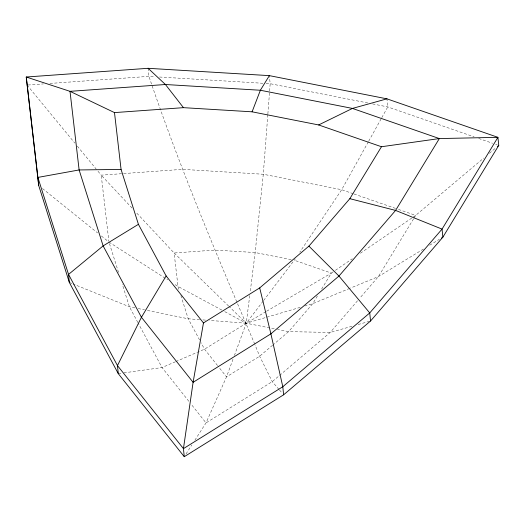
<?xml version="1.0" encoding="UTF-8"?>
<svg xmlns="http://www.w3.org/2000/svg" width="525" height="525" viewBox="0 0 525 525"><rect width="100%" height="100%" fill="white"/><g stroke="black" fill="none" stroke-linecap="round" stroke-linejoin="round"><path stroke-width="0.39" stroke-dasharray="2.62 1.97" d="M267.816 114.699L263.287 174.248L255.157 252.532L250.149 292.353M267.881 113.886L269.555 91.862M269.614 91.048L270.178 83.705L269.358 75.633M249.736 295.601L246.258 323.229L234.419 355.412M233.008 359.238L226.524 376.858L206.017 422.907L194.919 440.147M368.301 141.894L341.683 189.715L299.821 252.125M368.701 141.179L381.413 118.335M381.806 117.62L387.765 106.916L386.945 98.844M317.382 296.034L312.723 303.686L288.619 331.629L273.203 344.715M321.615 289.085L331.354 273.098L334.727 270.788M413.556 218.853L378.42 276.557L359.671 298.292M413.982 218.157L415.675 215.381L483.761 158.038M186.04 453.941L191.809 444.977M263.616 300.51L295.267 258.91M263.117 301.16L246.258 323.229L204.533 349.178L176.197 361.423M357.525 300.772L330.212 332.443L272.258 381.636L206.017 422.907L190.851 403.817M272.593 345.233L259.645 356.226L226.524 376.858L218.026 366.168M489.379 153.3L496.25 147.512M335.396 270.329L352.262 258.786M360.36 253.24L415.675 215.381L397.943 209.232M423.465 249.034L378.42 276.557L350.477 288.094M429.699 245.221L439.405 239.288M265.952 311.633L246.258 323.229L209.475 320.414M266.654 311.213L331.354 273.098L294.354 260.262M175.455 361.745L162.035 367.546L123.152 372.973M349.722 288.402L312.723 303.686L304.907 305.983M300.215 307.361L246.258 323.229L224.707 311.62M351.934 326.287L330.212 332.443L288.619 331.629L277.43 329.411M358.142 324.522L370.552 321.005M118.289 373.656L122.338 373.091M27.891 85.03L43.424 83.921M49.967 83.449L148.929 76.368L154.626 76.716M159.508 77.011L262.854 83.265M266.109 83.462L270.178 83.705L367.769 102.966M199.664 319.666L188.219 318.787L145.307 310.012M202.932 319.915L206.207 320.165M372.566 103.917L387.765 106.916L474.088 136.854M291.158 259.632L255.157 252.532L214.745 250.084L174.123 252.991L135.988 212.284M274.234 328.775L246.258 323.229L229.254 306.672M134.971 307.899L129.412 306.764L73.159 284.025M138.154 308.549L144.513 309.848M478.715 138.462L492.581 143.273M495.666 144.342L497.208 144.874M353.246 193.725L341.683 189.715L263.287 174.248L182.457 169.352L101.22 175.166L96.554 169.496M354.014 193.994L397.176 208.963M69.353 282.489L72.397 283.717M221.832 310.072L178.001 286.453L173.9 283.822M108.97 242.097L167.744 279.864M42.492 188.547L97.571 232.916M101.371 235.974L108.334 241.585M228.664 306.101L174.123 252.991L178.001 286.453L179.458 291.073M132.064 208.09L101.22 175.166L108.872 241.29M278.972 389.412L272.258 381.636L259.645 356.226L255.078 344.977M279.49 390.016L282.076 393.002M27.07 85.089L74.773 143.043M77.365 146.193L96.036 168.866M217.527 365.538L204.533 349.178L201.114 342.818M188.829 401.271L162.035 367.546L138.239 323.21M199.598 339.99L188.219 318.787L180.922 295.693M137.852 322.494L129.412 306.764L122.266 284.169M254.776 344.229C217.127 255.898 179.635 167.429 148.929 76.368L148.109 68.302M109.463 243.652L119.063 274.043"/><path stroke-width="0.79" d="M381.472 146.737L318.649 124.95L252.092 111.818L183.461 107.664L114.489 112.599L70.015 91.337L26.25 77.017L37.872 177.417L68.539 274.418L117.469 365.584L183.442 448.632L282.804 386.728L369.731 312.933L442.05 229.103L497.93 137.34L439.346 138.567L381.472 146.737L349.84 198.68L308.91 246.127L259.704 287.897L203.464 322.934L193.102 382.312L183.442 448.632L184.262 456.697L283.625 394.8L370.552 321.005L442.87 237.175L498.75 145.412L497.93 137.34L386.945 98.844L269.358 75.633L148.109 68.302L26.25 77.017L38.693 185.482L69.353 282.489L118.289 373.656L184.262 456.697M252.092 111.818L260.374 90.254L269.358 75.633M114.489 112.599L121.072 169.424L138.423 224.326L166.123 275.927L141.442 317.284L117.469 365.584L118.289 373.656M497.503 146.462L498.75 145.412M138.423 224.326L103.13 245.897L68.539 274.418L69.353 282.489M441.479 238.022L442.87 237.175L442.05 229.103L395.587 210.42L349.84 198.68M318.649 124.95L352.446 108.426L386.945 98.844M121.072 169.424L79.118 169.949L37.872 177.417L38.693 185.482M148.109 68.302L165.434 84.512L183.461 107.664M308.91 246.127L338.966 276.058L369.731 312.933L370.552 321.005M166.123 275.927L203.464 322.934M259.704 287.897L270.9 333.841L282.804 386.728L283.625 394.8M439.346 138.567L395.587 210.42L338.966 276.058L270.9 333.841L193.102 382.312L141.442 317.284L103.13 245.897L79.118 169.949L70.015 91.337L165.434 84.512L260.374 90.254L352.446 108.426L439.346 138.567"/></g></svg>
